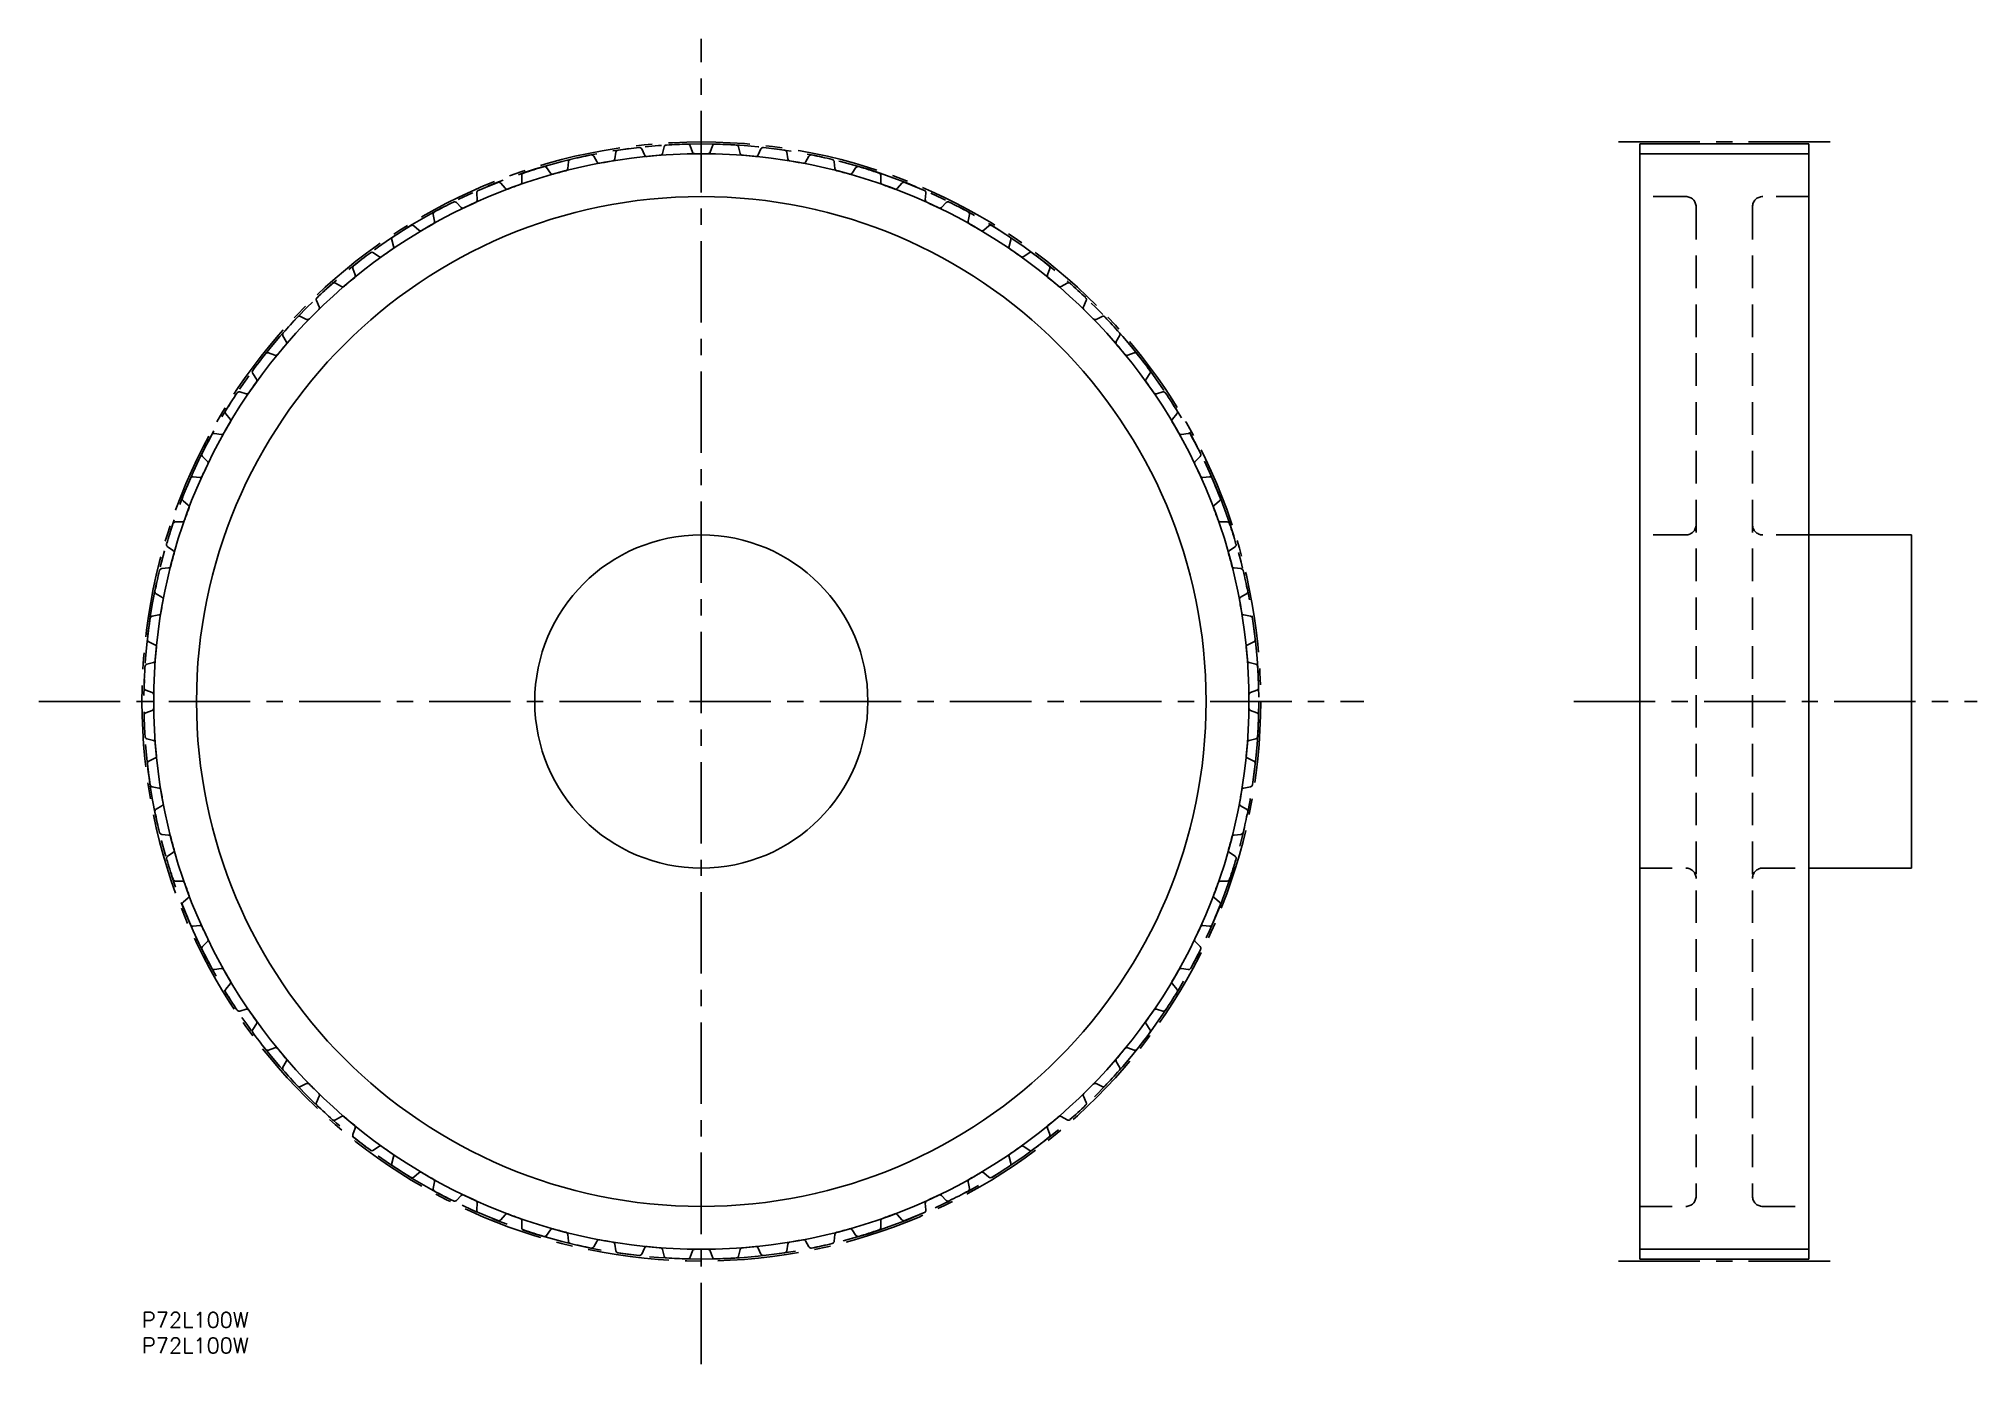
# Model space of a CAD drawing. Extents: x -20 to 358, y -10 to 248.
import ezdxf

# ---------------------------------------------------------------- set-up
doc = ezdxf.new("R2010")
doc.units = 0
doc.header["$LTSCALE"] = 0.5
for name, pattern in [('CENTER', [50.8, 31.75, -6.35, 6.35, -6.35]), ('DASHED', [19.05, 12.7, -6.35]), ('PHANTOM', [63.5, 31.75, -6.35, 6.35, -6.35, 6.35, -6.35])]:
    doc.linetypes.add(name, pattern=pattern)
for name, color, linetype in [('MSM_CENTER', 1, 'CENTER'), ('MSM_CONTINUOUS', 7, 'CONTINUOUS'), ('MSM_DASHED', 4, 'DASHED'), ('MSM_IMAGINARY', 6, 'PHANTOM'), ('MSM_NARROW', 5, 'CONTINUOUS'), ('MSM_PART_NUMBER', 7, 'CONTINUOUS')]:
    doc.layers.add(name, color=color, linetype=linetype)
doc.styles.get("Standard").update_dxf_attribs({"font": 'txt.shx', "height": 3, "bigfont": 'bigfont.shx'})

msp = doc.modelspace()

# ---------------------------------------------------------------- linework, layer by layer
at = {"layer": 'MSM_CENTER'}
for p, q in [((109.15, -10.13), (109.15, 248.43)), ((329.39, 228.3), (288.14, 228.3)), ((-20.13, 119.15), (238.43, 119.15)), ((279.41, 119.15), (358.12, 119.15)), ((329.39, 10), (288.14, 10))]:
    msp.add_line(p, q, dxfattribs=at)
msp.add_circle((109.15, 119.15), 109.15, dxfattribs=at)
at = {"layer": 'MSM_CONTINUOUS'}
for p, q in [((98.07, 225.77), (97.52, 226.95)), ((101.89, 227.33), (101.55, 226.07)), ((107.4, 226.33), (106.96, 227.55)), ((111.34, 227.55), (110.9, 226.33)), ((116.75, 226.07), (116.41, 227.33)), ((120.78, 226.95), (120.23, 225.77)), ((292.26, 227.91), (292.26, 10.39)), ((325.26, 227.91), (292.26, 227.91)), ((325.26, 227.91), (325.26, 10.39)), ((79.72, 222.22), (78.97, 223.29)), ((83.21, 224.43), (83.1, 223.13)), ((88.82, 224.39), (88.17, 225.53)), ((92.49, 226.29), (92.26, 225)), ((126.04, 225), (125.81, 226.29)), ((130.13, 225.53), (129.48, 224.39)), ((135.2, 223.13), (135.09, 224.43)), ((139.33, 223.29), (138.58, 222.22)), ((70.85, 219.27), (70.01, 220.27)), ((74.13, 221.77), (74.13, 220.46)), ((144.17, 220.46), (144.17, 221.77)), ((148.29, 220.27), (147.45, 219.27)), ((62.27, 215.55), (61.35, 216.47)), ((65.32, 218.32), (65.44, 217.02)), ((152.86, 217.02), (152.98, 218.32)), ((156.95, 216.47), (156.03, 215.55)), ((54.05, 211.09), (53.05, 211.93)), ((56.85, 214.13), (57.07, 212.84)), ((161.23, 212.84), (161.45, 214.13)), ((165.25, 211.93), (164.25, 211.09)), ((48.77, 209.21), (49.11, 207.95)), ((169.19, 207.95), (169.53, 209.21)), ((46.25, 205.94), (45.18, 206.69)), ((173.12, 206.69), (172.05, 205.94)), ((38.92, 200.13), (37.79, 200.78)), ((41.15, 203.6), (41.6, 202.37)), ((176.7, 202.37), (177.15, 203.6)), ((180.51, 200.78), (179.38, 200.13)), ((34.05, 197.35), (34.6, 196.17)), ((183.7, 196.17), (184.25, 197.35)), ((32.13, 193.7), (30.95, 194.25)), ((187.35, 194.25), (186.17, 193.7)), ((27.52, 190.51), (28.17, 189.38)), ((190.13, 189.38), (190.78, 190.51)), ((25.93, 186.7), (24.7, 187.15)), ((193.6, 187.15), (192.37, 186.7)), ((21.61, 183.12), (22.36, 182.05)), ((195.94, 182.05), (196.69, 183.12)), ((20.35, 179.19), (19.09, 179.53)), ((199.21, 179.53), (197.95, 179.19)), ((16.37, 175.25), (17.21, 174.25)), ((201.09, 174.25), (201.93, 175.25)), ((15.46, 171.23), (14.17, 171.45)), ((204.13, 171.45), (202.84, 171.23)), ((11.83, 166.95), (12.75, 166.03)), ((205.55, 166.03), (206.47, 166.95)), ((11.28, 162.86), (9.98, 162.98)), ((208.32, 162.98), (207.02, 162.86)), ((8.03, 158.29), (9.03, 157.45)), ((209.27, 157.45), (210.27, 158.29)), ((7.84, 154.17), (6.53, 154.17)), ((211.77, 154.17), (210.46, 154.17)), ((345.26, 151.65), (325.26, 151.65)), ((345.26, 151.65), (345.26, 86.65)), ((5.01, 149.33), (6.08, 148.58)), ((212.22, 148.58), (213.29, 149.33)), ((5.17, 145.2), (3.87, 145.09)), ((214.43, 145.09), (213.13, 145.2)), ((2.77, 140.13), (3.91, 139.48)), ((214.39, 139.48), (215.53, 140.13)), ((3.3, 136.04), (2.01, 135.81)), ((216.29, 135.81), (215, 136.04)), ((1.35, 130.78), (2.53, 130.23)), ((215.77, 130.23), (216.95, 130.78)), ((2.23, 126.75), (0.97, 126.41)), ((217.33, 126.41), (216.07, 126.75)), ((0.75, 121.34), (1.97, 120.9)), ((216.33, 120.9), (217.55, 121.34)), ((1.97, 117.4), (0.75, 116.96)), ((217.55, 116.96), (216.33, 117.4)), ((0.97, 111.89), (2.23, 111.55)), ((216.07, 111.55), (217.33, 111.89)), ((2.53, 108.07), (1.35, 107.52)), ((216.95, 107.52), (215.77, 108.07)), ((2.01, 102.49), (3.3, 102.26)), ((215, 102.26), (216.29, 102.49)), ((3.91, 98.82), (2.77, 98.17)), ((215.53, 98.17), (214.39, 98.82)), ((3.87, 93.21), (5.17, 93.1)), ((213.13, 93.1), (214.43, 93.21)), ((6.08, 89.72), (5.01, 88.97)), ((213.29, 88.97), (212.22, 89.72)), ((6.53, 84.13), (7.84, 84.13)), ((210.46, 84.13), (211.77, 84.13)), ((325.26, 86.65), (345.26, 86.65)), ((9.03, 80.85), (8.03, 80.01)), ((210.27, 80.01), (209.27, 80.85)), ((9.98, 75.32), (11.28, 75.44)), ((12.75, 72.27), (11.83, 71.35)), ((206.47, 71.35), (205.55, 72.27)), ((207.02, 75.44), (208.32, 75.32)), ((14.17, 66.85), (15.46, 67.07)), ((202.84, 67.07), (204.13, 66.85)), ((17.21, 64.05), (16.37, 63.05)), ((201.93, 63.05), (201.09, 64.05)), ((19.09, 58.77), (20.35, 59.11)), ((197.95, 59.11), (199.21, 58.77)), ((22.36, 56.25), (21.61, 55.18)), ((196.69, 55.18), (195.94, 56.25)), ((24.7, 51.15), (25.93, 51.6)), ((192.37, 51.6), (193.6, 51.15)), ((28.17, 48.92), (27.52, 47.79)), ((190.78, 47.79), (190.13, 48.92)), ((30.95, 44.05), (32.13, 44.6)), ((34.6, 42.13), (34.05, 40.95)), ((184.25, 40.95), (183.7, 42.13)), ((186.17, 44.6), (187.35, 44.05)), ((37.79, 37.52), (38.92, 38.17)), ((179.38, 38.17), (180.51, 37.52)), ((41.6, 35.93), (41.15, 34.7)), ((177.15, 34.7), (176.7, 35.93)), ((45.18, 31.61), (46.25, 32.36)), ((49.11, 30.35), (48.77, 29.09)), ((169.53, 29.09), (169.19, 30.35)), ((172.05, 32.36), (173.12, 31.61)), ((53.05, 26.37), (54.05, 27.21)), ((164.25, 27.21), (165.25, 26.37)), ((57.07, 25.46), (56.85, 24.17)), ((61.35, 21.83), (62.27, 22.75)), ((156.03, 22.75), (156.95, 21.83)), ((161.45, 24.17), (161.23, 25.46)), ((65.44, 21.28), (65.32, 19.98)), ((70.01, 18.03), (70.85, 19.03)), ((147.45, 19.03), (148.29, 18.03)), ((152.98, 19.98), (152.86, 21.28)), ((74.13, 17.84), (74.13, 16.53)), ((78.97, 15.01), (79.72, 16.08)), ((83.1, 15.17), (83.21, 13.87)), ((135.09, 13.87), (135.2, 15.17)), ((138.58, 16.08), (139.33, 15.01)), ((144.17, 16.53), (144.17, 17.84)), ((88.17, 12.77), (88.82, 13.91)), ((92.26, 13.3), (92.49, 12.01)), ((97.52, 11.35), (98.07, 12.53)), ((101.55, 12.23), (101.89, 10.97)), ((106.96, 10.75), (107.4, 11.97)), ((110.9, 11.97), (111.34, 10.75)), ((116.41, 10.97), (116.75, 12.23)), ((120.23, 12.53), (120.78, 11.35)), ((125.81, 12.01), (126.04, 13.3)), ((129.48, 13.91), (130.13, 12.77)), ((325.26, 10.39), (292.26, 10.39))]:
    msp.add_line(p, q, dxfattribs=at)
for radius in [98.5, 32.5]:
    msp.add_circle((109.15, 119.15), radius, dxfattribs=at)
for centre, radius, start, end in [((109.15, 119.15), 108.77, 96.4094, 98.5906), ((97.06, 226.74), 0.5, 25, 96.4094), ((102.37, 227.2), 0.5, 93.5906, 165), ((109.15, 119.15), 108.76, 91.4094, 93.5906), ((106.49, 227.38), 0.5, 20, 91.4094), ((111.81, 227.38), 0.5, 88.5906, 160), ((109.15, 119.15), 108.77, 86.4094, 88.5906), ((115.93, 227.2), 0.5, 15, 86.4094), ((121.24, 226.74), 0.5, 83.5906, 155), ((109.15, 119.15), 108.77, 81.4094, 83.5906), ((109.15, 119.15), 108.76, 106.4094, 108.5906), ((78.57, 223.01), 0.5, 35, 106.4094), ((83.71, 224.38), 0.5, 103.5906, 175), ((109.15, 119.15), 108.77, 101.4094, 103.5906), ((87.73, 225.28), 0.5, 30, 101.4094), ((89.25, 224.64), 0.5, 210, 280.6814), ((109.15, 119.15), 106.85, 99.3186, 100.6814), ((91.77, 225.09), 0.5, 279.3186, 350), ((92.98, 226.2), 0.5, 98.5906, 170), ((98.52, 225.98), 0.5, 205, 275.6814), ((109.15, 119.15), 106.85, 94.3186, 95.6814), ((101.07, 226.2), 0.5, 274.3186, 345), ((107.87, 226.5), 0.5, 200, 270.6814), ((109.15, 119.15), 106.85, 89.3186, 90.6814), ((110.43, 226.5), 0.5, 269.3186, 340), ((117.23, 226.2), 0.5, 195, 265.6814), ((109.15, 119.15), 106.85, 84.3186, 85.6814), ((119.78, 225.98), 0.5, 264.3186, 335), ((125.32, 226.2), 0.5, 10, 81.4094), ((126.53, 225.09), 0.5, 190, 260.6814), ((109.15, 119.15), 106.85, 79.3186, 80.6814), ((129.05, 224.64), 0.5, 259.3186, 330), ((130.57, 225.28), 0.5, 78.5906, 150), ((109.15, 119.15), 108.77, 76.4094, 78.5906), ((134.59, 224.38), 0.5, 5, 76.4094), ((139.73, 223.01), 0.5, 73.5906, 145), ((109.15, 119.15), 108.77, 71.4094, 73.5906), ((109.15, 119.15), 108.77, 111.4094, 113.5906), ((69.63, 219.94), 0.5, 40, 111.4094), ((109.15, 119.15), 106.86, 109.3186, 110.6814), ((73.63, 220.46), 0.5, 289.3186, 0), ((74.63, 221.77), 0.5, 108.5906, 180), ((80.13, 222.51), 0.5, 215, 285.6814), ((109.15, 119.15), 106.86, 104.3186, 105.6814), ((82.6, 223.17), 0.5, 284.3186, 355), ((135.7, 223.17), 0.5, 185, 255.6814), ((109.15, 119.15), 106.86, 74.3186, 75.6814), ((138.17, 222.51), 0.5, 254.3186, 325), ((143.67, 221.77), 0.5, 0, 71.4094), ((144.67, 220.46), 0.5, 180, 250.6814), ((109.15, 119.15), 106.85, 69.3186, 70.6814), ((148.67, 219.94), 0.5, 68.5906, 140), ((109.15, 119.15), 108.77, 66.4094, 68.5906), ((109.15, 119.15), 108.77, 116.4094, 118.5906), ((61, 216.12), 0.5, 45, 116.4094), ((109.15, 119.15), 106.85, 114.3186, 115.6814), ((64.94, 216.98), 0.5, 294.3186, 5), ((65.82, 218.37), 0.5, 113.5906, 185), ((71.24, 219.59), 0.5, 220, 290.6814), ((147.06, 219.59), 0.5, 249.3186, 320), ((152.48, 218.37), 0.5, 355, 66.4094), ((153.36, 216.98), 0.5, 175, 245.6814), ((109.15, 119.15), 106.86, 64.3186, 65.6814), ((157.3, 216.12), 0.5, 63.5906, 135), ((109.15, 119.15), 108.77, 61.4094, 63.5906), ((109.15, 119.15), 108.77, 121.4094, 123.5906), ((52.73, 211.55), 0.5, 50, 121.4094), ((109.15, 119.15), 106.85, 119.3186, 120.6814), ((56.58, 212.75), 0.5, 299.3186, 10), ((57.34, 214.21), 0.5, 118.5906, 190), ((62.63, 215.9), 0.5, 225, 295.6814), ((155.67, 215.9), 0.5, 244.3186, 315), ((160.96, 214.21), 0.5, 350, 61.4094), ((161.72, 212.75), 0.5, 170, 240.6814), ((109.15, 119.15), 106.85, 59.3186, 60.6814), ((165.57, 211.55), 0.5, 58.5906, 130), ((109.15, 119.15), 108.77, 56.4094, 58.5906), ((49.25, 209.34), 0.5, 123.5906, 195), ((54.37, 211.48), 0.5, 230, 300.6814), ((163.93, 211.48), 0.5, 239.3186, 310), ((169.05, 209.34), 0.5, 345, 56.4094), ((109.15, 119.15), 108.77, 126.4094, 128.5906), ((44.89, 206.28), 0.5, 55, 126.4094), ((46.53, 206.35), 0.5, 235, 305.6814), ((109.15, 119.15), 106.86, 124.3186, 125.6814), ((48.62, 207.82), 0.5, 304.3186, 15), ((169.68, 207.82), 0.5, 165, 235.6814), ((109.15, 119.15), 106.85, 54.3186, 55.6814), ((171.77, 206.35), 0.5, 234.3186, 305), ((173.41, 206.28), 0.5, 53.5906, 125), ((109.15, 119.15), 108.76, 51.4094, 53.5906), ((109.15, 119.15), 108.76, 131.4094, 133.5906), ((37.54, 200.35), 0.5, 60, 131.4094), ((109.15, 119.15), 106.85, 129.3186, 130.6814), ((41.62, 203.77), 0.5, 128.5906, 200), ((41.13, 202.2), 0.5, 309.3186, 20), ((177.17, 202.2), 0.5, 160, 230.6814), ((109.15, 119.15), 106.86, 49.3186, 50.6814), ((176.68, 203.77), 0.5, 340, 51.4094), ((180.76, 200.35), 0.5, 48.5906, 120), ((109.15, 119.15), 108.77, 46.4094, 48.5906), ((34.5, 197.56), 0.5, 133.5906, 205), ((39.17, 200.56), 0.5, 240, 310.6814), ((179.13, 200.56), 0.5, 229.3186, 300), ((183.8, 197.56), 0.5, 335, 46.4094), ((109.15, 119.15), 108.77, 136.4094, 138.5906), ((30.74, 193.8), 0.5, 65, 136.4094), ((32.34, 194.15), 0.5, 245, 315.6814), ((109.15, 119.15), 106.85, 134.3186, 135.6814), ((34.15, 195.96), 0.5, 314.3186, 25), ((184.15, 195.96), 0.5, 155, 225.6814), ((109.15, 119.15), 106.85, 44.3186, 45.6814), ((185.96, 194.15), 0.5, 224.3186, 295), ((187.56, 193.8), 0.5, 43.5906, 115), ((109.15, 119.15), 108.76, 41.4094, 43.5906), ((27.95, 190.76), 0.5, 138.5906, 210), ((27.74, 189.13), 0.5, 319.3186, 30), ((190.56, 189.13), 0.5, 150, 220.6814), ((190.35, 190.76), 0.5, 330, 41.4094), ((109.15, 119.15), 108.77, 141.4094, 143.5906), ((24.53, 186.68), 0.5, 70, 141.4094), ((26.1, 187.17), 0.5, 250, 320.6814), ((109.15, 119.15), 106.85, 139.3186, 140.6814), ((109.15, 119.15), 106.85, 39.3186, 40.6814), ((192.2, 187.17), 0.5, 219.3186, 290), ((193.77, 186.68), 0.5, 38.5906, 110), ((109.15, 119.15), 108.76, 36.4094, 38.5906), ((22.02, 183.41), 0.5, 143.5906, 215), ((21.95, 181.77), 0.5, 324.3186, 35), ((196.35, 181.77), 0.5, 145, 215.6814), ((196.28, 183.41), 0.5, 325, 36.4094), ((109.15, 119.15), 108.77, 146.4094, 148.5906), ((18.96, 179.05), 0.5, 75, 146.4094), ((20.48, 179.68), 0.5, 255, 325.6814), ((109.15, 119.15), 106.86, 144.3186, 145.6814), ((109.15, 119.15), 106.86, 34.3186, 35.6814), ((197.82, 179.68), 0.5, 214.3186, 285), ((199.34, 179.05), 0.5, 33.5906, 105), ((109.15, 119.15), 108.77, 31.4094, 33.5906), ((16.75, 175.57), 0.5, 148.5906, 220), ((16.82, 173.93), 0.5, 329.3186, 40), ((201.48, 173.93), 0.5, 140, 210.6814), ((201.55, 175.57), 0.5, 320, 31.4094), ((109.15, 119.15), 108.77, 151.4094, 153.5906), ((14.09, 170.96), 0.5, 80, 151.4094), ((15.55, 171.72), 0.5, 260, 330.6814), ((109.15, 119.15), 106.85, 149.3186, 150.6814), ((109.15, 119.15), 106.85, 29.3186, 30.6814), ((202.75, 171.72), 0.5, 209.3186, 280), ((204.21, 170.96), 0.5, 28.5906, 100), ((109.15, 119.15), 108.76, 26.4094, 28.5906), ((12.18, 167.3), 0.5, 153.5906, 225), ((206.12, 167.3), 0.5, 315, 26.4094), ((109.15, 119.15), 108.77, 156.4094, 158.5906), ((9.93, 162.48), 0.5, 85, 156.4094), ((11.32, 163.36), 0.5, 265, 335.6814), ((109.15, 119.15), 106.85, 154.3186, 155.6814), ((12.4, 165.67), 0.5, 334.3186, 45), ((205.9, 165.67), 0.5, 135, 205.6814), ((109.15, 119.15), 106.86, 24.3186, 25.6814), ((206.98, 163.36), 0.5, 204.3186, 275), ((208.37, 162.48), 0.5, 23.5906, 95), ((109.15, 119.15), 108.77, 21.4094, 23.5906), ((8.36, 158.67), 0.5, 158.5906, 230), ((109.15, 119.15), 106.85, 159.3186, 160.6814), ((8.71, 157.06), 0.5, 339.3186, 50), ((209.59, 157.06), 0.5, 130, 200.6814), ((109.15, 119.15), 106.86, 19.3186, 20.6814), ((209.94, 158.67), 0.5, 310, 21.4094), ((109.15, 119.15), 108.77, 161.4094, 163.5906), ((6.53, 153.67), 0.5, 90, 161.4094), ((7.84, 154.67), 0.5, 270, 340.6814), ((210.46, 154.67), 0.5, 199.3186, 270), ((211.77, 153.67), 0.5, 18.5906, 90), ((109.15, 119.15), 108.76, 16.4094, 18.5906), ((5.29, 149.73), 0.5, 163.5906, 235), ((109.15, 119.15), 106.86, 164.3186, 165.6814), ((5.79, 148.17), 0.5, 344.3186, 55), ((212.51, 148.17), 0.5, 125, 195.6814), ((109.15, 119.15), 106.85, 14.3186, 15.6814), ((213.01, 149.73), 0.5, 305, 16.4094), ((109.15, 119.15), 108.76, 166.4094, 168.5906), ((3.92, 144.59), 0.5, 95, 166.4094), ((5.13, 145.7), 0.5, 275, 345.6814), ((213.17, 145.7), 0.5, 194.3186, 265), ((214.38, 144.59), 0.5, 13.5906, 85), ((109.15, 119.15), 108.77, 11.4094, 13.5906), ((3.02, 140.57), 0.5, 168.5906, 240), ((215.28, 140.57), 0.5, 300, 11.4094), ((3.21, 136.53), 0.5, 280, 350.6814), ((109.15, 119.15), 106.86, 169.3186, 170.6814), ((3.66, 139.05), 0.5, 349.3186, 60), ((214.64, 139.05), 0.5, 120, 190.6814), ((109.15, 119.15), 106.85, 9.3186, 10.6814), ((215.09, 136.53), 0.5, 189.3186, 260), ((109.15, 119.15), 108.77, 171.4094, 173.5906), ((2.1, 135.32), 0.5, 100, 171.4094), ((216.2, 135.32), 0.5, 8.5906, 80), ((109.15, 119.15), 108.77, 6.4094, 8.5906), ((1.56, 131.24), 0.5, 173.5906, 245), ((2.32, 129.78), 0.5, 354.3186, 65), ((109.15, 119.15), 106.85, 174.3186, 175.6814), ((215.98, 129.78), 0.5, 115, 185.6814), ((109.15, 119.15), 106.86, 4.3186, 5.6814), ((216.74, 131.24), 0.5, 295, 6.4094), ((109.15, 119.15), 108.77, 176.4094, 178.5906), ((1.1, 125.93), 0.5, 105, 176.4094), ((2.1, 127.23), 0.5, 285, 355.6814), ((216.2, 127.23), 0.5, 184.3186, 255), ((217.2, 125.93), 0.5, 3.5906, 75), ((109.15, 119.15), 108.77, 1.4094, 3.5906), ((0.92, 121.81), 0.5, 178.5906, 250), ((217.38, 121.81), 0.5, 290, 1.4094), ((1.8, 120.43), 0.5, 359.3186, 70), ((1.8, 117.87), 0.5, 290, 0.6814), ((109.15, 119.15), 106.86, 179.3186, 180.6814), ((216.5, 120.43), 0.5, 110, 180.6814), ((109.15, 119.15), 106.85, 359.3186, 0.6814), ((216.5, 117.87), 0.5, 179.3186, 250), ((0.92, 116.49), 0.5, 110, 181.4094), ((109.15, 119.15), 108.76, 181.4094, 183.5906), ((217.38, 116.49), 0.5, 358.5906, 70), ((109.15, 119.15), 108.76, 356.4094, 358.5906), ((1.1, 112.37), 0.5, 183.5906, 255), ((2.1, 111.07), 0.5, 4.3186, 75), ((109.15, 119.15), 106.86, 184.3186, 185.6814), ((109.15, 119.15), 106.86, 354.3186, 355.6814), ((216.2, 111.07), 0.5, 105, 175.6814), ((217.2, 112.37), 0.5, 285, 356.4094), ((1.56, 107.06), 0.5, 115, 186.4094), ((109.15, 119.15), 108.77, 186.4094, 188.5906), ((2.32, 108.52), 0.5, 295, 5.6814), ((215.98, 108.52), 0.5, 174.3186, 245), ((109.15, 119.15), 108.77, 351.4094, 353.5906), ((216.74, 107.06), 0.5, 353.5906, 65), ((2.1, 102.98), 0.5, 188.5906, 260), ((3.21, 101.77), 0.5, 9.3186, 80), ((215.09, 101.77), 0.5, 100, 170.6814), ((216.2, 102.98), 0.5, 280, 351.4094), ((109.15, 119.15), 106.85, 189.3186, 190.6814), ((3.66, 99.25), 0.5, 300, 10.6814), ((214.64, 99.25), 0.5, 169.3186, 240), ((109.15, 119.15), 106.86, 349.3186, 350.6814), ((3.02, 97.73), 0.5, 120, 191.4094), ((109.15, 119.15), 108.76, 191.4094, 193.5906), ((109.15, 119.15), 108.77, 346.4094, 348.5906), ((215.28, 97.73), 0.5, 348.5906, 60), ((3.92, 93.71), 0.5, 193.5906, 265), ((5.13, 92.6), 0.5, 14.3186, 85), ((109.15, 119.15), 106.86, 194.3186, 195.6814), ((109.15, 119.15), 106.85, 344.3186, 345.6814), ((213.17, 92.6), 0.5, 95, 165.6814), ((214.38, 93.71), 0.5, 275, 346.4094), ((5.29, 88.57), 0.5, 125, 196.4094), ((109.15, 119.15), 108.76, 196.4094, 198.5906), ((5.79, 90.13), 0.5, 305, 15.6814), ((212.51, 90.13), 0.5, 164.3186, 235), ((109.15, 119.15), 108.77, 341.4094, 343.5906), ((213.01, 88.57), 0.5, 343.5906, 55), ((6.53, 84.63), 0.5, 198.5906, 270), ((7.84, 83.63), 0.5, 19.3186, 90), ((109.15, 119.15), 106.86, 199.3186, 200.6814), ((109.15, 119.15), 106.86, 339.3186, 340.6814), ((210.46, 83.63), 0.5, 90, 160.6814), ((211.77, 84.63), 0.5, 270, 341.4094), ((8.36, 79.63), 0.5, 130, 201.4094), ((109.15, 119.15), 108.76, 201.4094, 203.5906), ((8.71, 81.24), 0.5, 310, 20.6814), ((109.15, 119.15), 108.77, 336.4094, 338.5906), ((209.59, 81.24), 0.5, 159.3186, 230), ((209.94, 79.63), 0.5, 338.5906, 50), ((9.93, 75.82), 0.5, 203.5906, 275), ((11.32, 74.94), 0.5, 24.3186, 95), ((109.15, 119.15), 106.85, 204.3186, 205.6814), ((12.4, 72.63), 0.5, 315, 25.6814), ((205.9, 72.63), 0.5, 154.3186, 225), ((109.15, 119.15), 106.86, 334.3186, 335.6814), ((206.98, 74.94), 0.5, 85, 155.6814), ((208.37, 75.82), 0.5, 265, 336.4094), ((12.18, 71), 0.5, 135, 206.4094), ((109.15, 119.15), 108.76, 206.4094, 208.5906), ((109.15, 119.15), 108.77, 331.4094, 333.5906), ((206.12, 71), 0.5, 333.5906, 45), ((14.09, 67.34), 0.5, 208.5906, 280), ((15.55, 66.58), 0.5, 29.3186, 100), ((109.15, 119.15), 106.86, 209.3186, 210.6814), ((16.82, 64.37), 0.5, 320, 30.6814), ((201.48, 64.37), 0.5, 149.3186, 220), ((109.15, 119.15), 106.85, 329.3186, 330.6814), ((202.75, 66.58), 0.5, 80, 150.6814), ((204.21, 67.34), 0.5, 260, 331.4094), ((16.75, 62.73), 0.5, 140, 211.4094), ((109.15, 119.15), 108.77, 211.4094, 213.5906), ((109.15, 119.15), 108.77, 326.4094, 328.5906), ((201.55, 62.73), 0.5, 328.5906, 40), ((18.96, 59.25), 0.5, 213.5906, 285), ((20.48, 58.62), 0.5, 34.3186, 105), ((109.15, 119.15), 106.86, 214.3186, 215.6814), ((21.95, 56.53), 0.5, 325, 35.6814), ((196.35, 56.53), 0.5, 144.3186, 215), ((109.15, 119.15), 106.86, 324.3186, 325.6814), ((197.82, 58.62), 0.5, 75, 145.6814), ((199.34, 59.25), 0.5, 255, 326.4094), ((22.02, 54.89), 0.5, 145, 216.4094), ((109.15, 119.15), 108.77, 216.4094, 218.5906), ((109.15, 119.15), 108.77, 321.4094, 323.5906), ((196.28, 54.89), 0.5, 323.5906, 35), ((24.53, 51.62), 0.5, 218.5906, 290), ((26.1, 51.13), 0.5, 39.3186, 110), ((109.15, 119.15), 106.86, 219.3186, 220.6814), ((27.74, 49.17), 0.5, 330, 40.6814), ((190.56, 49.17), 0.5, 139.3186, 210), ((109.15, 119.15), 106.86, 319.3186, 320.6814), ((192.2, 51.13), 0.5, 70, 140.6814), ((193.77, 51.62), 0.5, 250, 321.4094), ((27.95, 47.54), 0.5, 150, 221.4094), ((109.15, 119.15), 108.77, 221.4094, 223.5906), ((109.15, 119.15), 108.76, 316.4094, 318.5906), ((190.35, 47.54), 0.5, 318.5906, 30), ((30.74, 44.5), 0.5, 223.5906, 295), ((32.34, 44.15), 0.5, 44.3186, 115), ((109.15, 119.15), 106.86, 224.3186, 225.6814), ((34.15, 42.34), 0.5, 335, 45.6814), ((184.15, 42.34), 0.5, 134.3186, 205), ((109.15, 119.15), 106.85, 314.3186, 315.6814), ((185.96, 44.15), 0.5, 65, 135.6814), ((187.56, 44.5), 0.5, 245, 316.4094), ((34.5, 40.74), 0.5, 155, 226.4094), ((109.15, 119.15), 108.77, 226.4094, 228.5906), ((39.17, 37.74), 0.5, 49.3186, 120), ((109.15, 119.15), 106.85, 229.3186, 230.6814), ((109.15, 119.15), 106.86, 309.3186, 310.6814), ((179.13, 37.74), 0.5, 60, 130.6814), ((109.15, 119.15), 108.76, 311.4094, 313.5906), ((183.8, 40.74), 0.5, 313.5906, 25), ((37.54, 37.95), 0.5, 228.5906, 300), ((41.62, 34.53), 0.5, 160, 231.4094), ((109.15, 119.15), 108.76, 231.4094, 233.5906), ((41.13, 36.1), 0.5, 340, 50.6814), ((109.15, 119.15), 108.76, 306.4094, 308.5906), ((177.17, 36.1), 0.5, 129.3186, 200), ((176.68, 34.53), 0.5, 308.5906, 20), ((180.76, 37.95), 0.5, 240, 311.4094), ((44.89, 32.02), 0.5, 233.5906, 305), ((46.53, 31.95), 0.5, 54.3186, 125), ((109.15, 119.15), 106.86, 234.3186, 235.6814), ((48.62, 30.48), 0.5, 345, 55.6814), ((169.68, 30.48), 0.5, 124.3186, 195), ((109.15, 119.15), 106.85, 304.3186, 305.6814), ((171.77, 31.95), 0.5, 55, 125.6814), ((173.41, 32.02), 0.5, 235, 306.4094), ((49.25, 28.96), 0.5, 165, 236.4094), ((109.15, 119.15), 108.77, 236.4094, 238.5906), ((54.37, 26.82), 0.5, 59.3186, 130), ((109.15, 119.15), 106.86, 239.3186, 240.6814), ((109.15, 119.15), 106.86, 299.3186, 300.6814), ((163.93, 26.82), 0.5, 50, 120.6814), ((109.15, 119.15), 108.77, 301.4094, 303.5906), ((169.05, 28.96), 0.5, 303.5906, 15), ((52.73, 26.75), 0.5, 238.5906, 310), ((56.58, 25.55), 0.5, 350, 60.6814), ((57.34, 24.09), 0.5, 170, 241.4094), ((109.15, 119.15), 108.77, 241.4094, 243.5906), ((62.63, 22.4), 0.5, 64.3186, 135), ((109.15, 119.15), 106.85, 244.3186, 245.6814), ((109.15, 119.15), 106.86, 294.3186, 295.6814), ((155.67, 22.4), 0.5, 45, 115.6814), ((109.15, 119.15), 108.76, 296.4094, 298.5906), ((160.96, 24.09), 0.5, 298.5906, 10), ((161.72, 25.55), 0.5, 119.3186, 190), ((165.57, 26.75), 0.5, 230, 301.4094), ((61, 22.18), 0.5, 243.5906, 315), ((64.94, 21.32), 0.5, 355, 65.6814), ((65.82, 19.93), 0.5, 175, 246.4094), ((109.15, 119.15), 108.77, 246.4094, 248.5906), ((71.24, 18.71), 0.5, 69.3186, 140), ((109.15, 119.15), 106.86, 249.3186, 250.6814), ((109.15, 119.15), 106.85, 289.3186, 290.6814), ((147.06, 18.71), 0.5, 40, 110.6814), ((109.15, 119.15), 108.77, 291.4094, 293.5906), ((152.48, 19.93), 0.5, 293.5906, 5), ((153.36, 21.32), 0.5, 114.3186, 185), ((157.3, 22.18), 0.5, 225, 296.4094), ((69.63, 18.36), 0.5, 248.5906, 320), ((73.63, 17.84), 0.5, 0, 70.6814), ((74.63, 16.53), 0.5, 180, 251.4094), ((109.15, 119.15), 108.77, 251.4094, 253.5906), ((80.13, 15.79), 0.5, 74.3186, 145), ((109.15, 119.15), 106.86, 254.3186, 255.6814), ((82.6, 15.13), 0.5, 5, 75.6814), ((135.7, 15.13), 0.5, 104.3186, 175), ((109.15, 119.15), 106.86, 284.3186, 285.6814), ((138.17, 15.79), 0.5, 35, 105.6814), ((109.15, 119.15), 108.77, 286.4094, 288.5906), ((143.67, 16.53), 0.5, 288.5906, 0), ((144.67, 17.84), 0.5, 109.3186, 180), ((148.67, 18.36), 0.5, 220, 291.4094), ((78.57, 15.29), 0.5, 253.5906, 325), ((83.71, 13.92), 0.5, 185, 256.4094), ((109.15, 119.15), 108.77, 256.4094, 258.5906), ((87.73, 13.02), 0.5, 258.5906, 330), ((89.25, 13.66), 0.5, 79.3186, 150), ((109.15, 119.15), 106.86, 259.3186, 260.6814), ((91.77, 13.21), 0.5, 10, 80.6814), ((92.98, 12.1), 0.5, 190, 261.4094), ((109.15, 119.15), 108.77, 261.4094, 263.5906), ((97.06, 11.56), 0.5, 263.5906, 335), ((98.52, 12.32), 0.5, 84.3186, 155), ((109.15, 119.15), 106.85, 264.3186, 265.6814), ((101.07, 12.1), 0.5, 15, 85.6814), ((107.87, 11.8), 0.5, 89.3186, 160), ((109.15, 119.15), 106.85, 269.3186, 270.6814), ((110.43, 11.8), 0.5, 20, 90.6814), ((117.23, 12.1), 0.5, 94.3186, 165), ((109.15, 119.15), 106.86, 274.3186, 275.6814), ((119.78, 12.32), 0.5, 25, 95.6814), ((121.24, 11.56), 0.5, 205, 276.4094), ((109.15, 119.15), 108.76, 276.4094, 278.5906), ((125.32, 12.1), 0.5, 278.5906, 350), ((126.53, 13.21), 0.5, 99.3186, 170), ((109.15, 119.15), 106.85, 279.3186, 280.6814), ((129.05, 13.66), 0.5, 30, 100.6814), ((130.57, 13.02), 0.5, 210, 281.4094), ((109.15, 119.15), 108.77, 281.4094, 283.5906), ((134.59, 13.92), 0.5, 283.5906, 355), ((139.73, 15.29), 0.5, 215, 286.4094), ((102.37, 11.1), 0.5, 195, 266.4094), ((109.15, 119.15), 108.77, 266.4094, 268.5906), ((106.49, 10.92), 0.5, 268.5906, 340), ((111.81, 10.92), 0.5, 200, 271.4094), ((109.15, 119.15), 108.77, 271.4094, 273.5906), ((115.93, 11.1), 0.5, 273.5906, 345)]:
    msp.add_arc(centre, radius, start, end, dxfattribs=at)
at = {"layer": 'MSM_DASHED'}
for p, q in [((301.26, 217.65), (292.26, 217.65)), ((303.26, 215.65), (303.26, 22.65)), ((314.26, 215.65), (314.26, 22.65)), ((325.26, 217.65), (316.26, 217.65)), ((301.26, 151.65), (292.26, 151.65)), ((325.26, 151.65), (316.26, 151.65)), ((292.26, 86.65), (301.26, 86.65)), ((316.26, 86.65), (325.26, 86.65)), ((292.26, 20.65), (301.26, 20.65)), ((316.26, 20.65), (325.26, 20.65))]:
    msp.add_line(p, q, dxfattribs=at)
for centre, start, end in [((301.26, 215.65), 0, 90), ((316.26, 215.65), 90, 180), ((301.26, 153.65), 270, 0), ((316.26, 153.65), 180, 270), ((301.26, 84.65), 0, 90), ((316.26, 84.65), 90, 180), ((301.26, 22.65), 270, 0), ((316.26, 22.65), 180, 270)]:
    msp.add_arc(centre, 2, start, end, dxfattribs=at)
at = {"layer": 'MSM_IMAGINARY'}
msp.add_circle((109.15, 119.15), 108.77, dxfattribs=at)
at = {"layer": 'MSM_NARROW'}
for p, q in [((107.53, 225.99), (107.4, 226.33)), ((110.78, 225.99), (110.9, 226.33)), ((325.26, 226.01), (292.26, 226.01)), ((325.26, 12.3), (292.26, 12.3))]:
    msp.add_line(p, q, dxfattribs=at)
msp.add_circle((109.15, 119.15), 106.86, dxfattribs=at)

# ---------------------------------------------------------------- texts
at = {"layer": 'MSM_PART_NUMBER'}
for p in [(0, -3), (0, -8)]:
    msp.add_text('P72L100W', height=3, dxfattribs=at).set_placement(p)

doc.saveas('drawing.dxf')
